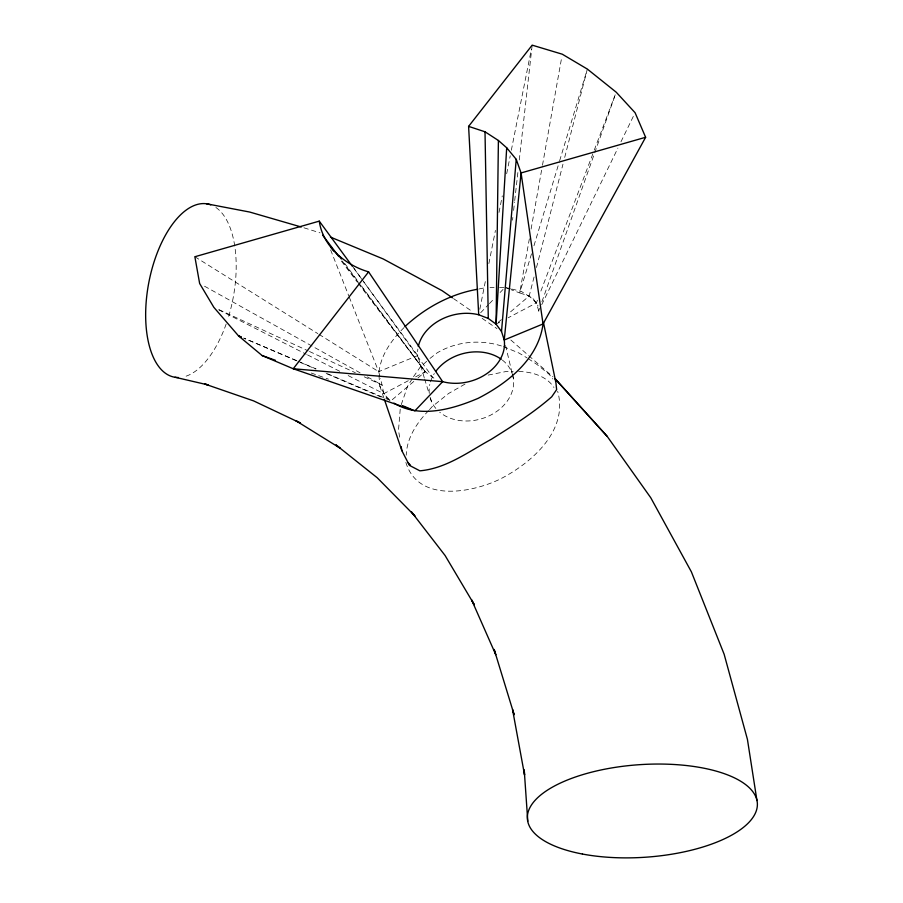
<?xml version="1.0" encoding="UTF-8"?>
<svg xmlns="http://www.w3.org/2000/svg" width="903" height="903" viewBox="0 0 903 903"><rect width="100%" height="100%" fill="white"/><g stroke="black" fill="none" stroke-linecap="round" stroke-linejoin="round"><path stroke-width="0.68" stroke-dasharray="4.51 3.39" d="M400.221 409.138L398.505 430.279L400.029 439.75M512.52 220.197L512.836 217.397M513.615 210.399L514.563 202.001M514.721 200.59L518.029 171.186M519.281 159.989L532.172 45.15M529.361 238.798L519.699 292.922L529.181 296.026L536.405 302.9L539.531 313.589M531.088 229.08L542.229 166.626M542.477 165.238L561.779 56.968M479.809 309.244L485.295 281.589M488.862 263.608L495.431 230.423M498.998 212.453L502.294 195.861M506.673 173.737L510.24 155.767M511.335 150.237L531.348 49.293M534.057 277.007L529.181 296.026L508.807 313.341M536.495 267.491L562.964 164.211M564.702 157.415L586.995 70.434M531.517 253.822L519.699 292.922L511.109 289.716M533.966 245.729L559.228 162.122M559.634 160.779L587.345 69.079M401.259 404.634L407.637 386.145L412.795 377.804M538.639 311.004L539.588 308.352M541.935 301.726L615.259 94.838M537.398 300.259L536.405 302.9L508.208 317.754M540.897 291.048L593.756 151.456M594.253 150.135L615.203 94.826M541.721 304.695L617.9 148.092M620.971 141.782L633.872 115.257M413.529 376.675L420.064 367.34L429.027 359.18M428.598 410.651C416.949 422.638 406.734 438.068 406.237 455.191M429.478 409.657L432.108 406.689L448.554 393.505L466.038 383.504M404.104 327.518C391.462 340.059 379.87 355.996 378.876 374.271M480.656 312.743L488.444 304.638M489.415 303.622L494.28 298.566M500.115 292.482L503.027 289.445M498.196 322.348L501.379 319.639M413.811 381.461L390.83 400.909L386.507 397.828L379.779 385.976L378.978 375.569M417.987 377.928L425.302 371.731L432.988 377.714L436.612 379.192M429.997 358.412L436.95 352.983C456.455 341.289 480.814 339.11 502.282 346.244M497.282 323.511L499.709 322.224M408.325 380.705L383.775 393.674L346.289 374.621M415.606 376.856L425.302 371.731L359.134 283.44M479.087 288.96L485.961 287.572M488.162 375.084L506.278 371.483L513.164 371.505M490.036 287.538L494.11 287.504M499.54 287.47L504.969 287.425M518.683 371.517C531.63 371.675 546.665 376.077 553.945 387.489M506.323 287.741L510.364 288.712M511.719 289.039L521.155 291.308L533.425 299.028L538.086 305.936M303.972 227.804L320.023 232.827M311.219 373.018L328.455 379.147M503.445 346.662L518.886 352.983L527.002 357.87M506.199 287.876L509.879 289.253M296.669 360.624L243.697 338.083L299.096 361.866M297.967 361.177L316.05 368.875M327.676 373.819L390.988 400.751M300.383 362.419L315.847 369.056M326.152 373.47L384.136 398.347M218.932 309.661L308.171 350.906M309.436 351.493L355.33 372.713M364.259 376.833L382.104 385.084L383.775 393.674L388.787 399.149M218.831 309.842L306.298 354.292M307.551 354.924L340.036 371.438M204.541 286.217L360.06 372.815M367.408 376.912L382.104 385.084L380.389 378.38M528.153 358.581L537.104 364.564L549.261 374.406L552.85 378.989M194.867 256.745L317.811 333.613M318.996 334.358L378.673 371.675L380.05 377.036M453.554 298.6L471.84 311.242M482.123 318.353L496.977 328.624M510.861 340.025L552.952 376.856M341.323 261.012L357.441 282.267M358.288 283.384L425.302 371.731L359.868 283.813M342.203 261.012L358.288 282.323M344.765 263.518L359.033 282.684M354.021 268.575L417.739 355.556L424.229 377.657M352.734 266.588L360.929 277.921M361.742 279.061L432.988 377.714M330.633 249.928L348.716 295.744M349.235 297.053L378.673 371.675L417.739 355.556A44.055 34.246 -15.2 0 1 417.841 349.066M379.779 385.976L383.843 397.862M405.865 462.415C418.033 502.7 471.039 493.094 499.935 479.188C531.461 463.092 568.766 430.686 557.659 391.281M424.647 379L428.756 392.489M430.404 397.884L431.645 401.925M505.545 345.499L512.08 372.939M512.407 374.316L513.378 378.436M512.577 374.722A42.813 33.885 -15.2 0 1 490.701 415.087A42.813 33.885 -15.2 0 1 439.671 412.186M435.856 408.438A42.813 33.885 -15.2 0 1 429.952 397.139M429.286 393.403A42.813 33.885 -15.2 0 1 429.794 384.43M430.46 381.879A42.813 33.885 -15.2 0 1 434.332 373.537M502.373 360.071A42.813 33.885 -15.2 0 1 512.193 373.503M215.896 207.487A88.178 42.859 -79.1 0 1 228.098 318.195M226.168 324.008A88.178 42.859 -79.1 0 1 184.144 376.754"/><path stroke-width="1.35" d="M393.945 403.122C419.635 418.744 452.437 409.262 478.206 398.313C507.7 383.109 538.402 358.976 543.053 323.951L645.622 137.29L635.091 112.728L616.196 92.185L587.345 69.079L562.276 54.203L532.172 45.15L468.601 126.375L485.013 131.793L498.4 140.484L496.074 324.143L501.515 331.491L504.235 340.013A44.055 34.246 -15.2 0 1 486.39 373.921A44.055 34.246 -15.2 0 1 442.651 381.664L293.238 368.751L262.163 355.579L238.527 335.893L213.83 307.302L199.642 283.497L194.867 256.745L319.267 221.133L352.373 266.317M498.4 140.484L506.696 147.787L496.074 324.143L488.286 318.454L478.714 314.775A44.055 34.246 -15.2 0 0 418.303 346.47M501.515 331.491L516.234 159.346L506.696 147.787M368.593 271.859L293.238 368.751L414.883 410.854L442.651 381.664L368.593 271.859C345.206 265.143 322.732 246.259 319.267 221.133M405.041 326.491C425.144 307.788 450.484 293.915 477.71 289.242M645.622 137.29L521.076 172.947L504.235 340.013L543.053 323.951L521.076 172.947L516.234 159.346M206.415 203.762L249.691 212.047L301.286 227.014M175.035 377.24L207.746 384.847M207.983 384.87L204.62 383.956L253.596 400.887L300.462 423.055L295.936 420.753L340.138 448.181L335.995 444.919L377.172 477.698L414.917 515.952L411.328 511.775L445.089 555.514L474.335 604.773L471.626 599.931L495.77 654.675L494.144 649.426L514.146 714.725L512.565 709.656L524.553 774.966L524.214 769.887L527.781 821.222M262.163 355.579L275.426 360.297M330.442 237.083L383.199 258.947L442.131 290.71L452.414 297.809M402.512 405.639L411.17 409.285M384.294 399.182L401.869 450.699L408.111 462.81L410.459 465.124M607.211 436.397L555.052 378.696L607.211 436.397L650.781 497.779L691.393 571.859L724.138 654.246L747.424 739.365L756.951 800.555M331.141 247.591L333.692 250.944M322.721 235.231L338.806 256.531M338.896 255.628L341.413 259.014M408.111 462.81L409.409 465.361L419.884 470.824C446.353 468.51 468.488 451.714 491.198 439.343C512.125 426.239 533.154 413.043 551.71 396.812L556.643 389.622L555.955 383.03L543.471 322.518M401.158 446.567L401.869 450.699M468.601 126.375L478.714 314.775M485.013 131.793L488.286 318.454M435.731 371.483A42.813 33.885 -15.2 0 1 501.278 359.259M178.399 377.51A88.178 42.859 -79.1 0 1 148.69 283.203A88.178 42.859 -79.1 0 1 210.783 204.834M241.112 336.988L238.527 335.893L241.101 336.988M582.424 854.035A115.245 46.369 -3.9 0 0 757.357 805.431A115.245 46.369 -3.9 0 0 587.334 773.307A115.245 46.369 -3.9 0 0 582.424 854.035"/></g></svg>
